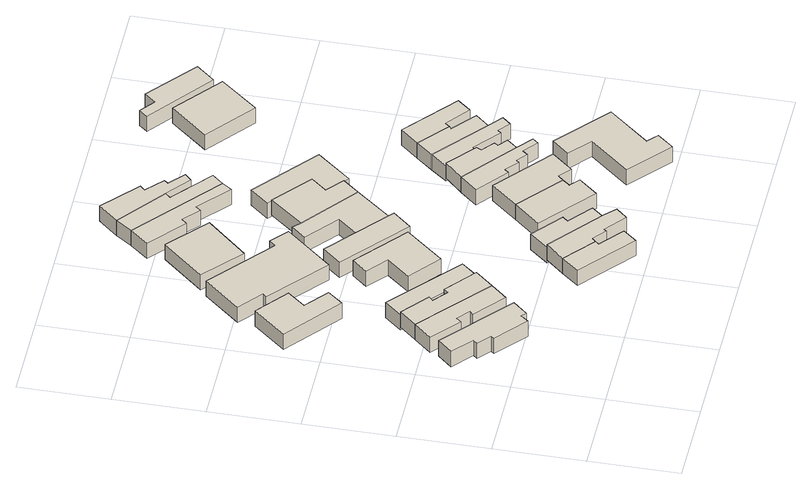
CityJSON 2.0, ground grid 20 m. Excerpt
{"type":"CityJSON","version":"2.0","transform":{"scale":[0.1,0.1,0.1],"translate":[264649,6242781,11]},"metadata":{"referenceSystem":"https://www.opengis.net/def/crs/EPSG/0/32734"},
"CityObjects":{
"building1":{"type":"Building","attributes":{"address":"36 Devon Street Woodstock Cape Town","building":"house","building:levels":1,"building_height":4.1,"plus_code":"4FRW3FC3+CJJ","ground_height":14.3,"roof_height":18.4},"geometry":[{"type":"Solid","lod":"1","boundaries":[[[[0,1,2,3]],[[1,4,5,2]],[[4,6,7,5]],[[6,8,9,7]],[[8,10,11,9]],[[10,12,13,11]],[[12,14,15,13]],[[14,16,17,15]],[[16,18,19,17]],[[18,0,3,19]],[[3,2,5,7,9,11,13,15,17,19]],[[18,16,14,12,10,8,6,4,1,0]]]]}]},
"building2":{"type":"Building","attributes":{"address":"34 Devon Street Woodstock Cape Town","building":"house","building:levels":1,"building_height":4.1,"plus_code":"4FRW3FC3+FJ8","ground_height":14.3,"roof_height":18.4},"geometry":[{"type":"Solid","lod":"1","boundaries":[[[[20,21,22,23]],[[21,24,25,22]],[[24,26,27,25]],[[26,28,29,27]],[[28,30,31,29]],[[30,32,33,31]],[[32,34,35,33]],[[34,20,23,35]],[[23,22,25,27,29,31,33,35]],[[34,32,30,28,26,24,21,20]]]]}]},
"building3":{"type":"Building","attributes":{"address":"32 Devon Street Woodstock Cape Town","building":"house","building:levels":1,"building_height":4.1,"plus_code":"4FRW3FC3+FJ9","ground_height":14.3,"roof_height":18.4},"geometry":[{"type":"Solid","lod":"1","boundaries":[[[[20,36,37,23]],[[36,38,39,37]],[[38,40,41,39]],[[40,42,43,41]],[[42,44,45,43]],[[44,46,47,45]],[[46,21,22,47]],[[21,20,23,22]],[[23,37,39,41,43,45,47,22]],[[21,46,44,42,40,38,36,20]]]]}]},
"building4":{"type":"Building","attributes":{"address":"25 Argyle Street Woodstock Cape Town","building":"house","building:levels":1,"building_height":4.1,"plus_code":"4FRW3FC3+HHQ","ground_height":12.6,"roof_height":16.7},"geometry":[{"type":"Solid","lod":"1","boundaries":[[[[48,49,50,51]],[[49,52,53,50]],[[52,54,55,53]],[[54,56,57,55]],[[56,58,59,57]],[[58,48,51,59]],[[51,50,53,55,57,59]],[[58,56,54,52,49,48]]]]}]},
"building5":{"type":"Building","attributes":{"address":"30 Devon Street Woodstock Cape Town","building":"house","building:levels":1,"building_height":4.1,"plus_code":"4FRW3FC3+FJX","ground_height":13.52,"roof_height":17.62},"geometry":[{"type":"Solid","lod":"1","boundaries":[[[[60,61,62,63]],[[61,64,65,62]],[[64,66,67,65]],[[66,68,69,67]],[[68,70,71,69]],[[70,60,63,71]],[[63,62,65,67,69,71]],[[70,68,66,64,61,60]]]]}]},
"building6":{"type":"Building","attributes":{"address":"59 Devon Street Woodstock Cape Town","building":"house","building:levels":1,"building_height":4.1,"plus_code":"4FRW3FC3+9P8","ground_height":15.21,"roof_height":19.31},"geometry":[{"type":"Solid","lod":"1","boundaries":[[[[72,73,74,75]],[[73,76,77,74]],[[76,78,79,77]],[[78,80,81,79]],[[80,82,83,81]],[[82,72,75,83]],[[75,74,77,79,81,83]],[[82,80,78,76,73,72]]]]}]},
"building7":{"type":"Building","attributes":{"address":"23 Argyle Street Woodstock Cape Town","building":"house","building:levels":1,"building_height":4.1,"plus_code":"4FRW3FC3+JM7","ground_height":12.6,"roof_height":16.7},"geometry":[{"type":"Solid","lod":"1","boundaries":[[[[84,85,86,87]],[[85,88,89,86]],[[88,90,91,89]],[[90,92,93,91]],[[92,94,95,93]],[[94,96,97,95]],[[96,98,99,97]],[[98,84,87,99]],[[87,86,89,91,93,95,97,99]],[[98,96,94,92,90,88,85,84]]]]}]},
"building8":{"type":"Building","attributes":{"address":"28 Devon Street Woodstock Cape Town","building":"house","building:levels":1,"building_height":4.1,"plus_code":"4FRW3FC3+GPC","ground_height":13.52,"roof_height":17.62},"geometry":[{"type":"Solid","lod":"1","boundaries":[[[[100,101,102,103]],[[101,104,105,102]],[[104,106,107,105]],[[106,108,109,107]],[[108,110,111,109]],[[110,100,103,111]],[[103,102,105,107,109,111]],[[110,108,106,104,101,100]]]]}]},
"building9":{"type":"Building","attributes":{"address":"57 Devon Street Woodstock Cape Town","building":"house","building:levels":1,"building_height":4.1,"plus_code":"4FRW3FC3+9PP","ground_height":15.23,"roof_height":19.33},"geometry":[{"type":"Solid","lod":"1","boundaries":[[[[82,80,81,83]],[[80,112,113,81]],[[112,114,115,113]],[[114,116,117,115]],[[116,118,119,117]],[[118,120,121,119]],[[120,122,123,121]],[[122,124,125,123]],[[124,82,83,125]],[[83,81,113,115,117,119,121,123,125]],[[124,122,120,118,116,114,112,80,82]]]]}]},
"building10":{"type":"Building","attributes":{"address":"55 Devon Street Woodstock Cape Town","building":"house","building:levels":1,"building_height":4.1,"plus_code":"4FRW3FC3+9QR","ground_height":14.38,"roof_height":18.48},"geometry":[{"type":"Solid","lod":"1","boundaries":[[[[126,127,128,129]],[[127,130,131,128]],[[130,132,133,131]],[[132,134,135,133]],[[134,136,137,135]],[[136,126,129,137]],[[129,128,131,133,135,137]],[[136,134,132,130,127,126]]]]}]},
"building11":{"type":"Building","attributes":{"address":"26A Devon Street Woodstock Cape Town","building":"house","building:levels":1,"building_height":4.1,"plus_code":"4FRW3FC3+GPV","ground_height":13.52,"roof_height":17.62},"geometry":[{"type":"Solid","lod":"1","boundaries":[[[[138,139,140,141]],[[139,142,143,140]],[[142,144,145,143]],[[144,146,147,145]],[[146,148,149,147]],[[148,138,141,149]],[[141,140,143,145,147,149]],[[148,146,144,142,139,138]]]]}]},
"building12":{"type":"Building","attributes":{"address":"21 Argyle Street Woodstock Cape Town","building":"house","building:levels":1,"building_height":4.1,"plus_code":"4FRW3FC3+MM8","ground_height":11.63,"roof_height":15.73},"geometry":[{"type":"Solid","lod":"1","boundaries":[[[[150,151,152,153]],[[151,154,155,152]],[[154,156,157,155]],[[156,150,153,157]],[[153,152,155,157]],[[156,154,151,150]]]]}]},
"building13":{"type":"Building","attributes":{"address":"53 Devon Street Woodstock Cape Town","building":"house","building:levels":1,"building_height":4.1,"plus_code":"4FRW3FC3+CQ8","ground_height":13.91,"roof_height":18.01},"geometry":[{"type":"Solid","lod":"1","boundaries":[[[[158,159,160,161]],[[159,162,163,160]],[[162,164,165,163]],[[164,166,167,165]],[[166,168,169,167]],[[168,158,161,169]],[[161,160,163,165,167,169]],[[168,166,164,162,159,158]]]]}]},
"building14":{"type":"Building","attributes":{"address":"26 Devon Street Woodstock Cape Town","building":"house","building:levels":1,"building_height":4.1,"plus_code":"4FRW3FC3+HQ6","ground_height":12.6,"roof_height":16.7},"geometry":[{"type":"Solid","lod":"1","boundaries":[[[[170,171,172,173]],[[171,174,175,172]],[[174,176,177,175]],[[176,178,179,177]],[[178,180,181,179]],[[180,182,183,181]],[[182,170,173,183]],[[173,172,175,177,179,181,183]],[[182,180,178,176,174,171,170]]]]}]},
"building15":{"type":"Building","attributes":{"address":"24 Devon Street Woodstock Cape Town","building":"house","building:levels":1,"building_height":4.1,"plus_code":"4FRW3FC3+HQR","ground_height":12.6,"roof_height":16.7},"geometry":[{"type":"Solid","lod":"1","boundaries":[[[[170,184,185,173]],[[184,186,187,185]],[[186,188,189,187]],[[188,190,191,189]],[[190,171,172,191]],[[171,170,173,172]],[[173,185,187,189,191,172]],[[171,190,188,186,184,170]]]]}]},
"building16":{"type":"Building","attributes":{"address":"19 Argyle Street Woodstock Cape Town","building":"house","building:levels":1,"building_height":4.1,"plus_code":"4FRW3FC3+MPR","ground_height":11.39,"roof_height":15.49},"geometry":[{"type":"Solid","lod":"1","boundaries":[[[[192,193,194,195]],[[193,196,197,194]],[[196,198,199,197]],[[198,200,201,199]],[[200,202,203,201]],[[202,204,205,203]],[[204,206,207,205]],[[206,192,195,207]],[[195,194,197,199,201,203,205,207]],[[206,204,202,200,198,196,193,192]]]]}]},
"building17":{"type":"Building","attributes":{"address":"51 Devon Street Woodstock Cape Town","building":"house","building:levels":1,"building_height":4.1,"plus_code":"4FRW3FC3+CRM","ground_height":13.91,"roof_height":18.01},"geometry":[{"type":"Solid","lod":"1","boundaries":[[[[158,168,169,161]],[[168,208,209,169]],[[208,210,211,209]],[[210,212,213,211]],[[212,214,215,213]],[[214,158,161,215]],[[161,169,209,211,213,215]],[[214,212,210,208,168,158]]]]}]},
"building18":{"type":"Building","attributes":{"address":"17 Argyle Street Woodstock Cape Town","building":"house","building:levels":1,"building_height":4.1,"plus_code":"4FRW3FC3+MQJ","ground_height":11.39,"roof_height":15.49},"geometry":[{"type":"Solid","lod":"1","boundaries":[[[[192,206,207,195]],[[206,216,217,207]],[[216,218,219,217]],[[218,220,221,219]],[[220,222,223,221]],[[222,192,195,223]],[[195,207,217,219,221,223]],[[222,220,218,216,206,192]]]]}]},
"building19":{"type":"Building","attributes":{"address":"15 Argyle Street Woodstock Cape Town","building":"house","building:levels":1,"building_height":4.1,"plus_code":"4FRW3FC3+PP9","ground_height":11.39,"roof_height":15.49},"geometry":[{"type":"Solid","lod":"1","boundaries":[[[[222,220,221,223]],[[220,224,225,221]],[[224,226,227,225]],[[226,228,229,227]],[[228,230,231,229]],[[230,232,233,231]],[[232,234,235,233]],[[234,236,237,235]],[[236,222,223,237]],[[223,221,225,227,229,231,233,235,237]],[[236,234,232,230,228,226,224,220,222]]]]}]},
"building20":{"type":"Building","attributes":{"address":"49 Devon Street Woodstock Cape Town","building":"house","building:levels":1,"building_height":4.1,"plus_code":"4FRW3FC3+FR7","ground_height":13.91,"roof_height":18.01},"geometry":[{"type":"Solid","lod":"1","boundaries":[[[[238,239,240,241]],[[239,242,243,240]],[[242,244,245,243]],[[244,246,247,245]],[[246,248,249,247]],[[248,250,251,249]],[[250,252,253,251]],[[252,254,255,253]],[[254,256,257,255]],[[256,258,259,257]],[[258,238,241,259]],[[241,240,243,245,247,249,251,253,255,257,259]],[[258,256,254,252,250,248,246,244,242,239,238]]]]}]},
"building21":{"type":"Building","attributes":{"address":"22 Devon Street Woodstock Cape Town","building":"house","building:levels":1,"building_height":4.1,"plus_code":"4FRW3FC3+JQ9","ground_height":12.27,"roof_height":16.37},"geometry":[{"type":"Solid","lod":"1","boundaries":[[[[260,261,262,263]],[[261,264,265,262]],[[264,266,267,265]],[[266,268,269,267]],[[268,270,271,269]],[[270,272,273,271]],[[272,274,275,273]],[[274,260,263,275]],[[263,262,265,267,269,271,273,275]],[[274,272,270,268,266,264,261,260]]]]}]},
"building22":{"type":"Building","attributes":{"address":"47 Devon Street Woodstock Cape Town","building":"house","building:levels":1,"building_height":4.1,"plus_code":"4FRW3FC3+FRH","ground_height":13.91,"roof_height":18.01},"geometry":[{"type":"Solid","lod":"1","boundaries":[[[[238,258,259,241]],[[258,276,277,259]],[[276,278,279,277]],[[278,280,281,279]],[[280,282,283,281]],[[282,284,285,283]],[[284,286,287,285]],[[286,238,241,287]],[[241,259,277,279,281,283,285,287]],[[286,284,282,280,278,276,258,238]]]]}]},
"building23":{"type":"Building","attributes":{"address":"58 Greatmore Street Woodstock Cape Town","building":"house","building:levels":1,"building_height":4.1,"plus_code":"4FRW3FC3+9VP","ground_height":13.91,"roof_height":18.01},"geometry":[{"type":"Solid","lod":"1","boundaries":[[[[288,289,290,291]],[[289,292,293,290]],[[292,294,295,293]],[[294,296,297,295]],[[296,298,299,297]],[[298,300,301,299]],[[300,302,303,301]],[[302,288,291,303]],[[291,290,293,295,297,299,301,303]],[[302,300,298,296,294,292,289,288]]]]}]},
"building24":{"type":"Building","attributes":{"address":"45 Devon Street Woodstock Cape Town","building":"house","building:levels":1,"building_height":4.1,"plus_code":"4FRW3FC3+FRX","ground_height":13.13,"roof_height":17.23},"geometry":[{"type":"Solid","lod":"1","boundaries":[[[[304,305,306,307]],[[305,308,309,306]],[[308,310,311,309]],[[310,312,313,311]],[[312,314,315,313]],[[314,316,317,315]],[[316,318,319,317]],[[318,320,321,319]],[[320,304,307,321]],[[307,306,309,311,313,315,317,319,321]],[[320,318,316,314,312,310,308,305,304]]]]}]},
"building25":{"type":"Building","attributes":{"address":"43 Devon Street Woodstock Cape Town","building":"house","building:levels":1,"building_height":4.1,"plus_code":"4FRW3FC3+FVV","ground_height":13.13,"roof_height":17.23},"geometry":[{"type":"Solid","lod":"1","boundaries":[[[[320,318,319,321]],[[318,322,323,319]],[[322,324,325,323]],[[324,326,327,325]],[[326,328,329,327]],[[328,320,321,329]],[[321,319,323,325,327,329]],[[328,326,324,322,318,320]]]]}]},
"building26":{"type":"Building","attributes":{"address":"41 Devon Street Woodstock Cape Town","building":"house","building:levels":1,"building_height":4.1,"plus_code":"4FRW3FC3+GVG","ground_height":13.13,"roof_height":17.23},"geometry":[{"type":"Solid","lod":"1","boundaries":[[[[328,326,327,329]],[[326,330,331,327]],[[330,332,333,331]],[[332,334,335,333]],[[334,336,337,335]],[[336,328,329,337]],[[329,327,331,333,335,337]],[[336,334,332,330,326,328]]]]}]},
"building27":{"type":"Building","attributes":{"address":"18 Devon Street Woodstock Cape Town","building":"house","building:levels":1,"building_height":4.1,"plus_code":"4FRW3FC3+MVP","ground_height":11.15,"roof_height":15.25},"geometry":[{"type":"Solid","lod":"1","boundaries":[[[[338,339,340,341]],[[339,342,343,340]],[[342,344,345,343]],[[344,338,341,345]],[[341,340,343,345]],[[344,342,339,338]]]]}]},
"building28":{"type":"Building","attributes":{"address":"16 Devon Street Woodstock Cape Town","building":"house","building:levels":1,"building_height":4.1,"plus_code":"4FRW3FC3+PV9","ground_height":11.15,"roof_height":15.25},"geometry":[{"type":"Solid","lod":"1","boundaries":[[[[346,347,348,349]],[[347,350,351,348]],[[350,352,353,351]],[[352,354,355,353]],[[354,356,357,355]],[[356,346,349,357]],[[349,348,351,353,355,357]],[[356,354,352,350,347,346]]]]}]}
},
"vertices":[
[131,190,33],[145,207,33],[145,207,74],[131,190,74],[155,198,33],[155,198,74],[183,230,33],[183,230,74],[34,359,33],[34,359,74],[5,327,33],[5,327,74],[49,288,33],[49,288,74],[41,279,33],[41,279,74],[69,255,33],[69,255,74],[63,248,33],[63,248,74],
[227,285,33],[75,417,33],[75,417,74],[227,285,74],[41,378,33],[41,378,74],[102,325,33],[102,325,74],[111,336,33],[111,336,74],[137,313,33],[137,313,74],[130,305,33],[130,305,74],[195,249,33],[195,249,74],
[262,325,33],[262,325,74],[196,380,33],[196,380,74],[188,370,33],[188,370,74],[157,396,33],[157,396,74],[166,405,33],[166,405,74],[108,454,33],[108,454,74],
[10,680,16],[131,581,16],[131,581,57],[10,680,57],[159,615,16],[159,615,57],[109,657,16],[109,657,57],[141,696,16],[141,696,57],[72,753,16],[72,753,57],
[108,454,25],[166,405,25],[166,405,66],[108,454,66],[196,380,25],[196,380,66],[262,325,25],[262,325,66],[292,360,25],[292,360,66],[140,492,25],[140,492,66],
[298,119,42],[415,20,42],[415,20,83],[298,119,83],[440,50,42],[440,50,83],[389,93,42],[389,93,83],[396,101,42],[396,101,83],[330,157,42],[330,157,83],
[145,870,16],[76,790,16],[76,790,57],[145,870,57],[127,747,16],[127,747,57],[119,739,16],[119,739,57],[245,632,16],[245,632,57],[333,734,16],[333,734,57],[295,767,16],[295,767,57],[283,753,16],[283,753,57],
[369,490,25],[258,584,25],[258,584,66],[369,490,66],[229,550,25],[229,550,66],[273,513,25],[273,513,66],[231,463,25],[231,463,66],[298,406,25],[298,406,66],
[403,109,42],[403,109,83],[432,85,42],[432,85,83],[437,91,42],[437,91,83],[483,53,42],[483,53,83],[505,78,42],[505,78,83],[483,100,42],[483,100,83],[366,197,42],[366,197,83],
[366,197,34],[483,100,34],[483,100,75],[366,197,75],[508,130,34],[508,130,75],[457,172,34],[457,172,75],[467,184,34],[467,184,75],[401,239,34],[401,239,75],
[416,535,25],[350,592,25],[350,592,66],[416,535,66],[281,650,25],[281,650,66],[246,610,25],[246,610,66],[387,490,25],[387,490,66],[422,530,25],[422,530,66],
[254,978,6],[173,887,6],[173,887,47],[254,978,47],[257,812,6],[257,812,47],[339,902,6],[339,902,47],
[493,289,29],[443,231,29],[443,231,70],[493,289,70],[560,132,29],[560,132,70],[596,174,29],[596,174,70],[575,192,29],[575,192,70],[588,208,29],[588,208,70],
[483,618,16],[363,714,16],[363,714,57],[483,618,57],[347,730,16],[347,730,57],[320,698,16],[320,698,57],[390,640,16],[390,640,57],[350,592,16],[350,592,57],[416,535,16],[416,535,57],
[513,654,16],[513,654,57],[476,685,16],[476,685,57],[505,719,16],[505,719,57],[423,788,16],[423,788,57],
[285,1056,4],[252,1016,4],[252,1016,45],[285,1056,45],[330,948,4],[330,948,45],[340,960,4],[340,960,45],[376,928,4],[376,928,45],[385,939,4],[385,939,45],[454,879,4],[454,879,45],[469,900,4],[469,900,45],
[599,220,29],[599,220,70],[625,197,29],[625,197,70],[665,244,29],[665,244,70],[543,347,29],[543,347,70],
[490,925,4],[490,925,45],[404,998,4],[404,998,45],[414,1009,4],[414,1009,45],[310,1092,4],[310,1092,45],
[466,966,4],[466,966,45],[481,981,4],[481,981,45],[447,1011,4],[447,1011,45],[454,1020,4],[454,1020,45],[417,1054,4],[417,1054,45],[427,1065,4],[427,1065,45],[349,1135,4],[349,1135,45],
[556,416,29],[522,378,29],[522,378,70],[556,416,70],[590,323,29],[590,323,70],[597,332,29],[597,332,70],[625,308,29],[625,308,70],[630,314,29],[630,314,70],[653,296,29],[653,296,70],[662,307,29],[662,307,70],[694,282,29],[694,282,70],[704,294,29],[704,294,70],[671,322,29],[671,322,70],
[513,654,13],[524,645,13],[524,645,54],[513,654,54],[587,721,13],[587,721,54],[449,836,13],[449,836,54],[414,795,13],[414,795,54],[423,788,13],[423,788,54],[505,719,13],[505,719,54],[476,685,13],[476,685,54],
[690,345,29],[690,345,70],[670,361,29],[670,361,70],[676,370,29],[676,370,70],[649,392,29],[649,392,70],[655,403,29],[655,403,70],[594,455,29],[594,455,70],
[736,7,29],[766,43,29],[766,43,70],[736,7,70],[743,63,29],[743,63,70],[820,153,29],[820,153,70],[705,252,29],[705,252,70],[672,215,29],[672,215,70],[720,173,29],[720,173,70],[645,86,29],[645,86,70],
[594,455,21],[655,403,21],[655,403,62],[594,455,62],[662,412,21],[662,412,62],[718,364,21],[718,364,62],[725,372,21],[725,372,62],[750,351,21],[750,351,62],[767,370,21],[767,370,62],[737,395,21],[737,395,62],[623,491,21],[623,491,62],
[763,425,21],[763,425,62],[712,468,21],[712,468,62],[718,473,21],[718,473,62],[653,528,21],[653,528,62],
[726,483,21],[726,483,62],[777,441,21],[777,441,62],[802,471,21],[802,471,62],[688,568,21],[688,568,62],
[788,964,2],[685,1049,2],[685,1049,43],[788,964,43],[615,966,2],[615,966,43],[719,881,2],[719,881,43],
[717,1113,2],[697,1088,2],[697,1088,43],[717,1113,43],[664,1114,2],[664,1114,43],[649,1095,2],[649,1095,43],[789,983,2],[789,983,43],[824,1024,2],[824,1024,43]
]}
